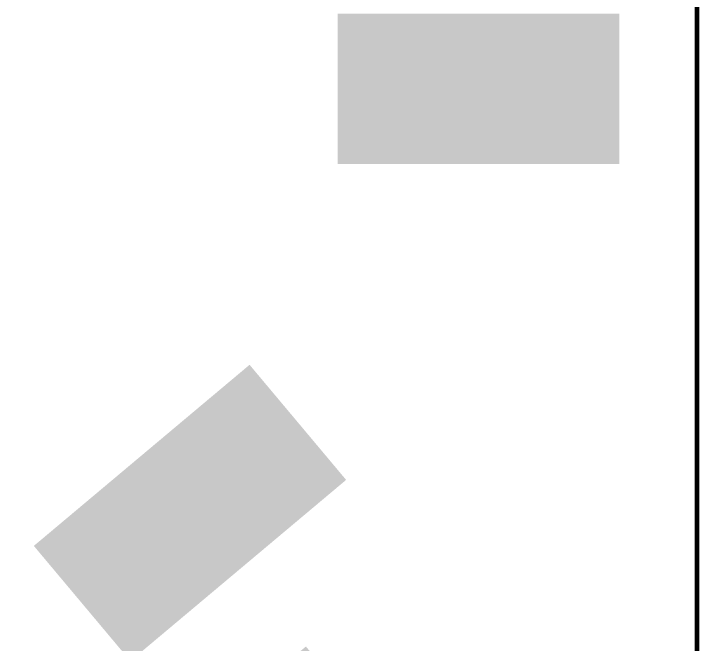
# Model space of a CAD drawing. Extents: x -0.78 to 3.01, y -0.91 to 1.38.
# Drawn here: x 0.2504 to 0.3942, y 0.2638 to 0.396 of the extents above; entities that cross this region are included whole.
import ezdxf

# ---------------------------------------------------------------- set-up
doc = ezdxf.new("R2010")
doc.units = 0
for name, color, linetype in [('BOARD_OUTLINE_00', 254, 'CONTINUOUS'), ('DRIL_PLTE_THRU_01', 16, 'CONTINUOUS'), ('DRIL_PLTE_THRU_02', 176, 'CONTINUOUS'), ('PADS_BOT', 5, 'CONTINUOUS'), ('PADS_INNER', 1, 'CONTINUOUS'), ('PADS_TOP', 1, 'CONTINUOUS')]:
    doc.layers.add(name, color=color, linetype=linetype)

# ---------------------------------------------------------------- blocks, each defined once
blk = doc.blocks.new('BOARD_3')
at = {"layer": 'BOARD_OUTLINE_00', "const_width": 0.001}
blk.add_lwpolyline([(0, 0), (0.3937, 0), (0.3937, 0.59055), (0, 0.59055)], close=True, dxfattribs=at)
blk = doc.blocks.new('DRIL_HOLE_0')
blk.add_lwpolyline([(0, 0, 1), (0, 0, 1)], format="xyb", close=True)
blk = doc.blocks.new('PAD_0')
blk.add_lwpolyline([(0, 0, 1), (0, 0, 1)], format="xyb", close=True)
blk = doc.blocks.new('PAD_1')
at = {"const_width": 0.0315}
blk.add_lwpolyline([(-0.02953, 0), (0.02953, 0)], dxfattribs=at)
blk = doc.blocks.new('STK_TOP_59')
at = {"layer": 'DRIL_PLTE_THRU_01'}
blk.add_blockref('DRIL_HOLE_0', (0, 0), dxfattribs=at)
at = {"layer": 'DRIL_PLTE_THRU_02'}
blk.add_blockref('DRIL_HOLE_0', (0, 0), dxfattribs=at)
at = {"layer": 'PADS_BOT'}
blk.add_blockref('PAD_0', (0, 0), dxfattribs=at)
at = {"layer": 'PADS_INNER'}
blk.add_blockref('PAD_0', (0, 0), dxfattribs=at)
at = {"layer": 'PADS_TOP', "rotation": 40}
blk.add_blockref('PAD_1', (0, 0), dxfattribs=at)
blk = doc.blocks.new('SYM_TOP_3')
for p in [(0.11811, 0.00787), (0.12992, -0.05118)]:
    blk.add_blockref('STK_TOP_59', p)
blk = doc.blocks.new('PART_TOP_1')
blk.add_blockref('SYM_TOP_3', (0, 0))
blk = doc.blocks.new('STK_TOP_125')
at = {"layer": 'DRIL_PLTE_THRU_01'}
blk.add_blockref('DRIL_HOLE_0', (0, 0), dxfattribs=at)
at = {"layer": 'DRIL_PLTE_THRU_02'}
blk.add_blockref('DRIL_HOLE_0', (0, 0), dxfattribs=at)
at = {"layer": 'PADS_BOT'}
blk.add_blockref('PAD_0', (0, 0), dxfattribs=at)
at = {"layer": 'PADS_INNER'}
blk.add_blockref('PAD_0', (0, 0), dxfattribs=at)
at = {"layer": 'PADS_TOP'}
blk.add_blockref('PAD_1', (0, 0), dxfattribs=at)
blk = doc.blocks.new('SYM_TOP_4')
for p in [(-0.00787, 0.24409), (-0.00787, 0.19685), (-0.00787, 0.14961)]:
    blk.add_blockref('STK_TOP_125', p)
blk = doc.blocks.new('PART_TOP_3')
blk.add_blockref('SYM_TOP_4', (0, 0))

msp = doc.modelspace()

# ---------------------------------------------------------------- block references
for name, p in [('BOARD_3', (0, 0)), ('PART_TOP_3', (0.35575, 0.2306)), ('PART_TOP_1', (0.16929, 0.28346))]:
    msp.add_blockref(name, p)

doc.saveas('drawing.dxf')
